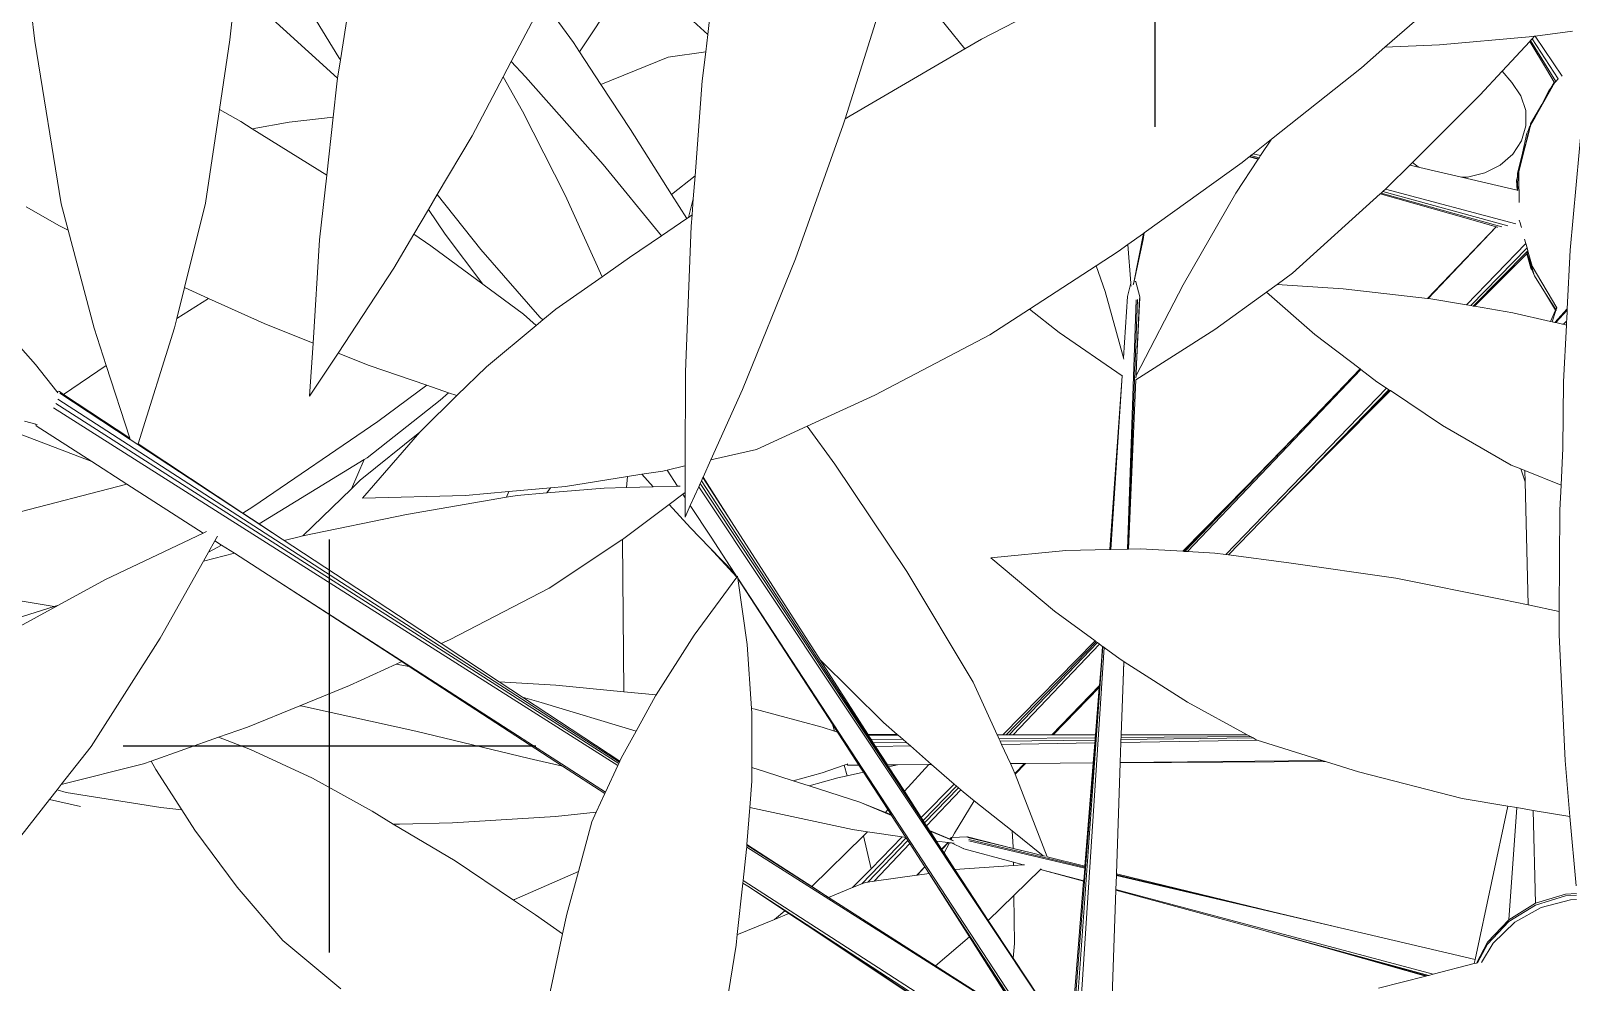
# Model space of a CAD drawing. Header units: millimetres. Extents: x 17 to 218440, y 21 to 53693.
# Drawn here: x 38788.9 to 38975.5, y 25171.5 to 25286.7 of the extents above; entities that cross this region are included whole.
import ezdxf

# ---------------------------------------------------------------- set-up
doc = ezdxf.new("R2010")
doc.units = ezdxf.units.MM
doc.header["$MEASUREMENT"] = 0
doc.layers.add('Edges', color=7, linetype='Continuous', lineweight=18)
doc.layers.add('tampak', color=7, linetype='Continuous')

# ---------------------------------------------------------------- blocks, each defined once
blk = doc.blocks.new('OUTDOOR')
at = {"layer": 'tampak', "transparency": 33554687}
h = blk.add_hatch(dxfattribs=at)
h.set_pattern_fill('CROSS', scale=400)
h.paths.add_polyline_path([(1833117.56, 62258.33), (1829017.56, 62258.33), (1829017.56, 55399.79), (1833117.56, 55399.79)])
blk = doc.blocks.new('BAMBOOPLAN')
at = {"layer": 'Edges'}
for p, q in [((1.2982, -0.0292), (1.3338, 0.197)), ((1.9338, 0.0151), (1.9533, 0.185)), ((2.4079, 0.0069), (2.6418, 0.1287)), ((3.1059, -0.0072), (3.239, 0.1086)), ((1.1168, 0.097), (1.1069, 0.0054)), ((1.7122, -0.0154), (1.776, 0.0814)), ((2.1716, -0.1312), (2.2425, 0.0947)), ((0.763, 0.0565), (0.7694, 0.0033)), ((1.1487, 0.0703), (1.2933, -0.0608)), ((1.5936, -0.032), (1.6489, 0.0728)), ((1.6489, 0.0728), (1.7013, 0.0012)), ((1.8835, 0.061), (1.9338, 0.0151)), ((2.3154, 0.0683), (2.3791, -0.0099)), ((1.2559, 0.0391), (1.2955, -0.0251)), ((0.7694, 0.0033), (0.8151, -0.2784)), ((1.1069, 0.0054), (1.0889, -0.1152)), ((1.7013, 0.0012), (1.7122, -0.0154)), ((1.9303, -0.0151), (1.9338, 0.0151)), ((2.3791, -0.0099), (2.4079, 0.0069)), ((3.2001, -0.003), (3.3556, 0.0107)), ((3.3566, 0.003), (3.3086, -0.0488)), ((3.3556, 0.0107), (3.365, 0.012)), ((3.358, 0.0045), (3.3566, 0.003)), ((3.3854, -0.0451), (3.3566, 0.003)), ((3.3607, 0.0074), (3.358, 0.0045)), ((3.4019, -0.0663), (3.358, 0.0045)), ((3.365, 0.012), (3.3607, 0.0074)), ((3.3607, 0.0074), (3.406, -0.0621)), ((3.365, 0.012), (3.3661, 0.0121)), ((3.3661, 0.0121), (3.4304, 0.0207)), ((3.3661, 0.0121), (3.4126, -0.057)), ((1.2955, -0.0251), (1.2982, -0.0292)), ((1.7122, -0.0154), (1.7491, -0.0717)), ((1.7491, -0.0717), (1.8653, -0.0244)), ((1.8653, -0.0244), (1.9303, -0.0151)), ((1.9245, -0.0655), (1.9303, -0.0151)), ((2.1804, -0.1259), (2.3791, -0.0099)), ((3.0652, -0.0426), (3.1059, -0.0072)), ((3.1059, -0.0072), (3.2001, -0.003)), ((1.2933, -0.0608), (1.2982, -0.0292)), ((1.5798, -0.0582), (1.5936, -0.032)), ((1.5936, -0.032), (1.6187, -0.0584)), ((2.9095, -0.1663), (3.0652, -0.0426)), ((3.3086, -0.0488), (3.27, -0.0903)), ((3.3086, -0.0488), (3.3255, -0.0681)), ((3.3987, -0.068), (3.3854, -0.0451)), ((3.3989, -0.0677), (3.3854, -0.0451)), ((1.2854, -0.1283), (1.2917, -0.0708)), ((1.2917, -0.0708), (1.2933, -0.0608)), ((1.5259, -0.1605), (1.5798, -0.0582)), ((1.5798, -0.0582), (1.6134, -0.1181)), ((1.6187, -0.0584), (1.7531, -0.21)), ((1.7491, -0.0717), (1.8002, -0.1497)), ((1.9119, -0.2298), (1.9245, -0.0655)), ((3.3413, -0.091), (3.3255, -0.0681)), ((3.3959, -0.0749), (3.3659, -0.128)), ((3.3931, -0.0779), (3.3772, -0.1061)), ((3.3931, -0.0779), (3.39, -0.0814)), ((3.3987, -0.068), (3.3931, -0.0779)), ((3.3939, -0.077), (3.3931, -0.0779)), ((3.3968, -0.0719), (3.3939, -0.077)), ((3.3959, -0.0749), (3.3939, -0.077)), ((3.3977, -0.0716), (3.3959, -0.0749)), ((3.3986, -0.0701), (3.3968, -0.0719)), ((3.3968, -0.0719), (3.3977, -0.0716)), ((3.3986, -0.0701), (3.3977, -0.0716)), ((3.3991, -0.0692), (3.3986, -0.0701)), ((3.3989, -0.0677), (3.3987, -0.068)), ((3.3991, -0.0687), (3.3987, -0.068)), ((3.3991, -0.0673), (3.3989, -0.0677)), ((3.3995, -0.0688), (3.3989, -0.0677)), ((3.3995, -0.0669), (3.3991, -0.0673)), ((3.3991, -0.0687), (3.3993, -0.069)), ((3.3993, -0.069), (3.3991, -0.0692)), ((3.3995, -0.0688), (3.3993, -0.069)), ((3.4019, -0.0663), (3.3995, -0.0688)), ((3.406, -0.0621), (3.4019, -0.0663)), ((3.4063, -0.0619), (3.406, -0.0621)), ((3.4126, -0.057), (3.4126, -0.057)), ((3.27, -0.0903), (3.1538, -0.2065)), ((3.3497, -0.1165), (3.3413, -0.091)), ((3.3772, -0.1061), (3.3581, -0.14)), ((3.3772, -0.1061), (3.3735, -0.1134)), ((3.39, -0.0814), (3.3772, -0.1061)), ((1.0889, -0.1152), (1.0648, -0.2769)), ((1.0889, -0.1152), (1.1257, -0.1359)), ((1.2854, -0.1283), (1.2093, -0.1368)), ((1.2744, -0.2285), (1.2854, -0.1283)), ((1.6134, -0.1181), (1.6872, -0.2633)), ((2.1683, -0.1416), (2.1716, -0.1312)), ((2.1716, -0.1312), (2.1804, -0.1259)), ((3.35, -0.1431), (3.3497, -0.1165)), ((3.3735, -0.1134), (3.3578, -0.1412)), ((3.3659, -0.128), (3.3581, -0.1418)), ((3.3735, -0.1134), (3.3659, -0.128)), ((3.4266, -0.3586), (3.4474, -0.1322)), ((1.1257, -0.1359), (1.1454, -0.1482)), ((1.2093, -0.1368), (1.1454, -0.1482)), ((1.1454, -0.1482), (1.2744, -0.2285)), ((1.8002, -0.1497), (1.8714, -0.262)), ((2.0855, -0.3733), (2.1683, -0.1416)), ((3.3423, -0.1692), (3.35, -0.1434)), ((3.3517, -0.1557), (3.3441, -0.1908)), ((3.3548, -0.1549), (3.348, -0.1813)), ((3.35, -0.1431), (3.35, -0.1434)), ((3.3538, -0.1567), (3.3507, -0.1689)), ((3.353, -0.1583), (3.3507, -0.1689)), ((3.3544, -0.1504), (3.3517, -0.1557)), ((3.3538, -0.1567), (3.353, -0.1583)), ((3.3565, -0.1463), (3.3538, -0.1567)), ((3.3548, -0.1549), (3.3538, -0.1567)), ((3.3559, -0.1447), (3.3544, -0.1504)), ((3.3565, -0.1463), (3.3544, -0.1504)), ((3.3575, -0.1444), (3.3548, -0.1549)), ((3.3578, -0.1412), (3.3559, -0.1447)), ((3.3559, -0.1447), (3.3571, -0.1439)), ((3.3571, -0.1439), (3.3565, -0.1463)), ((3.3575, -0.1444), (3.3565, -0.1463)), ((3.3578, -0.1412), (3.3571, -0.1439)), ((3.3571, -0.1439), (3.3577, -0.1436)), ((3.3577, -0.1436), (3.3575, -0.1444)), ((3.3581, -0.1418), (3.3577, -0.1436)), ((3.3581, -0.14), (3.3578, -0.1412)), ((1.4658, -0.2623), (1.5259, -0.1605)), ((2.8779, -0.1914), (2.9095, -0.1663)), ((2.9095, -0.1663), (2.8907, -0.1948)), ((3.3271, -0.1923), (3.3423, -0.1692)), ((3.348, -0.1813), (3.3374, -0.2225)), ((3.3507, -0.1689), (3.3383, -0.2173)), ((3.3507, -0.1689), (3.348, -0.1813)), ((1.7531, -0.21), (1.8539, -0.3334)), ((2.6893, -0.3284), (2.8586, -0.2067)), ((2.8865, -0.2011), (2.8479, -0.2597)), ((2.8586, -0.2067), (2.8711, -0.1968)), ((2.8711, -0.1968), (2.8719, -0.1961)), ((2.8865, -0.2011), (2.8711, -0.1968)), ((2.8719, -0.1961), (2.8738, -0.1946)), ((2.887, -0.2004), (2.8719, -0.1961)), ((2.8738, -0.1946), (2.8779, -0.1914)), ((2.8738, -0.1946), (2.8882, -0.1985)), ((2.8779, -0.1914), (2.8907, -0.1948)), ((2.887, -0.2004), (2.8865, -0.2011)), ((2.8882, -0.1985), (2.887, -0.2004)), ((2.8907, -0.1948), (2.8882, -0.1985)), ((3.1491, -0.2112), (3.1118, -0.2484)), ((3.1538, -0.2065), (3.1491, -0.2112)), ((3.1664, -0.2152), (3.1491, -0.2112)), ((3.1538, -0.2065), (3.1611, -0.2126)), ((3.1611, -0.2126), (3.1664, -0.2152)), ((3.2788, -0.2248), (3.3055, -0.2113)), ((3.3055, -0.2113), (3.3271, -0.1923)), ((3.3441, -0.1908), (3.3351, -0.2256)), ((3.3441, -0.1908), (3.3383, -0.2173)), ((1.2621, -0.3405), (1.2744, -0.2285)), ((1.8714, -0.262), (1.9119, -0.2298)), ((1.9088, -0.2695), (1.9119, -0.2298)), ((3.2383, -0.232), (3.1664, -0.2152)), ((3.2383, -0.232), (3.249, -0.2319)), ((3.3348, -0.2546), (3.2383, -0.232)), ((3.249, -0.2319), (3.2788, -0.2248)), ((3.3352, -0.2315), (3.3339, -0.2373)), ((3.3339, -0.2373), (3.3348, -0.2546)), ((3.3351, -0.2256), (3.3369, -0.2238)), ((3.3351, -0.2256), (3.3352, -0.2315)), ((3.3369, -0.2238), (3.3352, -0.2315)), ((3.3365, -0.2342), (3.3353, -0.24)), ((3.3374, -0.2245), (3.3364, -0.2283)), ((3.3364, -0.2283), (3.3375, -0.2272)), ((3.3364, -0.2283), (3.3365, -0.2342)), ((3.3375, -0.2297), (3.3365, -0.2342)), ((3.3374, -0.2213), (3.3369, -0.2238)), ((3.3383, -0.2173), (3.3374, -0.2207)), ((3.3383, -0.2173), (3.3374, -0.2213)), ((3.3374, -0.2207), (3.3374, -0.2213)), ((3.3374, -0.2213), (3.3374, -0.2225)), ((3.3374, -0.2213), (3.3374, -0.2213)), ((3.3374, -0.2225), (3.3374, -0.2226)), ((3.3374, -0.2226), (3.3374, -0.2245)), ((3.3374, -0.2245), (3.3375, -0.2272)), ((3.3375, -0.2272), (3.3375, -0.2297)), ((3.3375, -0.2297), (3.338, -0.2758)), ((1.4506, -0.2882), (1.4658, -0.2623)), ((1.4658, -0.2623), (1.541, -0.3575)), ((1.6872, -0.2633), (1.7511, -0.4044)), ((1.8714, -0.262), (1.8978, -0.3035)), ((2.8479, -0.2597), (2.7566, -0.4183)), ((3.0979, -0.261), (2.9461, -0.3985)), ((3.0994, -0.2597), (3.0979, -0.261)), ((3.2505, -0.3043), (3.0979, -0.261)), ((3.1024, -0.257), (3.0994, -0.2597)), ((3.3081, -0.318), (3.0994, -0.2597)), ((3.1071, -0.2527), (3.1024, -0.257)), ((3.1024, -0.257), (3.3188, -0.3161)), ((3.1118, -0.2484), (3.1071, -0.2527)), ((3.1071, -0.2527), (3.3327, -0.3129)), ((3.336, -0.2549), (3.3348, -0.2546)), ((3.3353, -0.24), (3.336, -0.2549)), ((0.754, -0.2835), (0.812, -0.3162)), ((0.8151, -0.2784), (0.827, -0.3238)), ((1.0648, -0.2769), (1.0282, -0.4233)), ((1.4253, -0.3309), (1.4506, -0.2882)), ((1.4506, -0.2882), (1.4795, -0.3306)), ((1.9088, -0.2695), (1.9006, -0.3016)), ((1.9067, -0.2975), (1.9088, -0.2695)), ((0.812, -0.3162), (0.827, -0.3238)), ((1.8539, -0.3334), (1.8978, -0.3035)), ((1.8952, -0.5688), (1.9052, -0.317)), ((1.8978, -0.3035), (1.9006, -0.3016)), ((1.9006, -0.3016), (1.9067, -0.2975)), ((1.9052, -0.317), (1.9067, -0.2975)), ((3.2986, -0.318), (3.1798, -0.4419)), ((3.2987, -0.318), (3.1808, -0.442)), ((3.2986, -0.318), (3.2505, -0.3043)), ((3.3005, -0.3184), (3.2505, -0.3043)), ((3.2987, -0.318), (3.2986, -0.318)), ((3.3013, -0.3186), (3.3005, -0.3184)), ((3.3081, -0.318), (3.3081, -0.318)), ((3.3188, -0.3161), (3.3189, -0.3161)), ((3.3385, -0.3066), (3.3397, -0.311)), ((3.3397, -0.311), (3.3415, -0.3174)), ((3.3421, -0.3193), (3.3415, -0.3174)), ((0.827, -0.3238), (0.8717, -0.4935)), ((1.2507, -0.5193), (1.2621, -0.3405)), ((1.3906, -0.3897), (1.4253, -0.3309)), ((1.4253, -0.3309), (1.4545, -0.351)), ((1.4795, -0.3306), (1.5444, -0.4172)), ((1.7987, -0.3711), (1.8539, -0.3334)), ((2.6609, -0.3488), (2.6878, -0.3295)), ((2.6878, -0.3295), (2.6705, -0.4171)), ((2.6873, -0.3397), (2.6718, -0.412)), ((2.6893, -0.3284), (2.6873, -0.3397)), ((2.6878, -0.3295), (2.6893, -0.3284)), ((3.3476, -0.3392), (3.3498, -0.3469)), ((1.4545, -0.351), (1.5444, -0.4172)), ((1.541, -0.3575), (1.6432, -0.4745)), ((1.7511, -0.4044), (1.7987, -0.3711)), ((2.6062, -0.3855), (2.644, -0.3609)), ((2.644, -0.3609), (2.6609, -0.3488)), ((2.6609, -0.3488), (2.6662, -0.4158)), ((3.2473, -0.4532), (3.3498, -0.3469)), ((3.2544, -0.4544), (3.3519, -0.3543)), ((3.3533, -0.3593), (3.2587, -0.4552)), ((3.3515, -0.3645), (3.2608, -0.4555)), ((3.3498, -0.3469), (3.3519, -0.3543)), ((3.3518, -0.3642), (3.3515, -0.3645)), ((3.3515, -0.3645), (3.3586, -0.3896)), ((3.352, -0.364), (3.3518, -0.3642)), ((3.3518, -0.3642), (3.3534, -0.3691)), ((3.3519, -0.3543), (3.3533, -0.3593)), ((3.3522, -0.3638), (3.352, -0.364)), ((3.352, -0.364), (3.3534, -0.3691)), ((3.354, -0.362), (3.3522, -0.3638)), ((3.3522, -0.3638), (3.3605, -0.3898)), ((3.3533, -0.3593), (3.354, -0.362)), ((3.3534, -0.3691), (3.3588, -0.3885)), ((3.354, -0.362), (3.3608, -0.3863)), ((3.4215, -0.4597), (3.4266, -0.3586)), ((1.2941, -0.5366), (1.3906, -0.3897)), ((1.9942, -0.5997), (2.0855, -0.3733)), ((2.4906, -0.4604), (2.6062, -0.3855)), ((2.6062, -0.3855), (2.6216, -0.4297)), ((2.9461, -0.3985), (2.9192, -0.4179)), ((3.3586, -0.3896), (3.3588, -0.3885)), ((3.3586, -0.3896), (3.3596, -0.3914)), ((3.3588, -0.3885), (3.3596, -0.3914)), ((3.3596, -0.3914), (3.3599, -0.3923)), ((3.3599, -0.3923), (3.3605, -0.3898)), ((3.3599, -0.3923), (3.3619, -0.3957)), ((3.3605, -0.3898), (3.3629, -0.3974)), ((3.3608, -0.3863), (3.4034, -0.458)), ((3.3619, -0.3957), (3.3634, -0.4003)), ((3.3619, -0.3957), (3.3629, -0.3974)), ((3.3629, -0.3974), (3.3643, -0.4017)), ((1.0282, -0.4233), (1.0148, -0.4769)), ((1.0282, -0.4233), (1.0699, -0.4422)), ((1.5444, -0.4172), (1.6149, -0.4693)), ((1.6709, -0.4607), (1.7511, -0.4044)), ((2.6602, -0.4384), (2.6662, -0.4158)), ((2.6662, -0.4158), (2.6663, -0.4179)), ((2.6665, -0.4194), (2.6666, -0.4206)), ((2.6718, -0.412), (2.6704, -0.4184)), ((2.6724, -0.4121), (2.6718, -0.412)), ((2.6734, -0.4124), (2.6724, -0.4121)), ((2.6741, -0.4127), (2.6734, -0.4124)), ((2.6747, -0.4131), (2.6741, -0.4127)), ((2.675, -0.4135), (2.6747, -0.4131)), ((2.6816, -0.4394), (2.675, -0.4135)), ((2.7566, -0.4183), (2.6751, -0.5756)), ((2.9192, -0.4179), (2.9007, -0.4313)), ((2.9192, -0.4179), (3.0339, -0.4251)), ((3.0339, -0.4251), (3.1798, -0.4419)), ((3.3634, -0.4003), (3.3643, -0.4017)), ((3.3643, -0.4017), (3.3647, -0.403)), ((3.3647, -0.403), (3.3841, -0.4332)), ((0.6638, -0.4365), (0.7704, -0.5562)), ((1.0148, -0.4769), (1.0699, -0.4422)), ((1.0699, -0.4422), (1.166, -0.4855)), ((2.6216, -0.4297), (2.6532, -0.5448)), ((2.6602, -0.4384), (2.6532, -0.5448)), ((2.6604, -0.8761), (2.6752, -0.4442)), ((2.6608, -0.4373), (2.6608, -0.4374)), ((2.6613, -0.8761), (2.6776, -0.4437)), ((2.6817, -0.4407), (2.676, -0.555)), ((2.681, -0.4419), (2.676, -0.555)), ((2.6817, -0.4407), (2.6816, -0.4394)), ((2.9007, -0.4313), (2.8114, -0.4957)), ((2.9007, -0.4313), (2.9845, -0.5042)), ((3.1798, -0.4419), (3.1808, -0.442)), ((3.1808, -0.442), (3.1822, -0.4421)), ((3.1822, -0.4421), (3.2473, -0.4532)), ((3.3841, -0.4332), (3.4014, -0.4624)), ((3.3841, -0.4332), (3.4019, -0.4609)), ((1.0148, -0.4769), (1.0108, -0.4927)), ((1.6149, -0.4693), (1.637, -0.4888)), ((1.637, -0.4888), (1.6485, -0.4793)), ((1.6432, -0.4745), (1.6485, -0.4793)), ((1.6485, -0.4793), (1.6709, -0.4607)), ((2.422, -0.5049), (2.4906, -0.4604)), ((2.4906, -0.4604), (2.5424, -0.5012)), ((3.2473, -0.4532), (3.2544, -0.4544)), ((3.2544, -0.4544), (3.2587, -0.4552)), ((3.2587, -0.4552), (3.2608, -0.4555)), ((3.2608, -0.4555), (3.3273, -0.4668)), ((3.3273, -0.4668), (3.3925, -0.4817)), ((3.3925, -0.4817), (3.4014, -0.4624)), ((3.4017, -0.463), (3.3954, -0.4824)), ((3.4215, -0.4597), (3.3999, -0.4834)), ((3.4014, -0.4624), (3.4019, -0.4612)), ((3.4014, -0.4624), (3.4017, -0.463)), ((3.4021, -0.462), (3.4017, -0.463)), ((3.4214, -0.4623), (3.4018, -0.4838)), ((3.4019, -0.4609), (3.4019, -0.4612)), ((3.4019, -0.4609), (3.402, -0.461)), ((3.4019, -0.4612), (3.402, -0.461)), ((3.4019, -0.4612), (3.4021, -0.462)), ((3.402, -0.461), (3.4034, -0.458)), ((3.402, -0.461), (3.4023, -0.4614)), ((3.4023, -0.4614), (3.4021, -0.462)), ((3.4034, -0.458), (3.4023, -0.4614)), ((3.4204, -0.4813), (3.4206, -0.4789)), ((3.4206, -0.4789), (3.4214, -0.4623)), ((3.4214, -0.4623), (3.4215, -0.4597)), ((0.8717, -0.4935), (0.8926, -0.5579)), ((1.0108, -0.4927), (0.9482, -0.6936)), ((1.166, -0.4855), (1.2507, -0.5193)), ((1.5511, -0.5602), (1.637, -0.4888)), ((2.2232, -0.6095), (2.422, -0.5049)), ((2.5424, -0.5012), (2.651, -0.5757)), ((2.8114, -0.4957), (2.6748, -0.583)), ((2.9845, -0.5042), (3.0628, -0.5639)), ((3.3925, -0.4817), (3.3954, -0.4824)), ((3.3954, -0.4824), (3.3999, -0.4834)), ((3.3999, -0.4834), (3.4018, -0.4838)), ((3.4018, -0.4838), (3.4132, -0.4864)), ((3.4132, -0.4864), (3.415, -0.4868)), ((3.4204, -0.4813), (3.415, -0.4868)), ((3.415, -0.4868), (3.4201, -0.488)), ((3.4151, -0.5866), (3.4201, -0.488)), ((3.4201, -0.488), (3.4204, -0.4813)), ((1.2449, -0.6114), (1.2507, -0.5193)), ((0.7704, -0.5562), (0.8074, -0.6033)), ((0.8191, -0.6081), (0.8926, -0.5579)), ((0.8926, -0.5579), (0.9337, -0.684)), ((1.2449, -0.6114), (1.2941, -0.5366)), ((1.2941, -0.5366), (1.3479, -0.5581)), ((1.3479, -0.5581), (1.4476, -0.5922)), ((2.6532, -0.5448), (2.6538, -0.5471)), ((2.676, -0.555), (2.6751, -0.5756)), ((1.4999, -0.6101), (1.5511, -0.5602)), ((1.8949, -0.7317), (1.8952, -0.5688)), ((2.651, -0.5757), (2.6296, -0.8768)), ((2.6511, -0.5758), (2.6314, -0.8768)), ((2.651, -0.5757), (2.6511, -0.5758)), ((2.6511, -0.5758), (2.652, -0.5764)), ((2.6748, -0.583), (2.6619, -0.8761)), ((2.6748, -0.583), (2.6745, -0.5831)), ((2.6751, -0.5756), (2.6749, -0.5794)), ((3.0641, -0.5648), (2.7643, -0.8801)), ((3.0628, -0.5639), (2.9682, -0.6626)), ((3.0628, -0.5639), (3.0641, -0.5648)), ((3.0641, -0.5648), (3.0922, -0.5862)), ((3.0922, -0.5862), (3.1085, -0.5971)), ((0.8099, -0.6026), (0.8074, -0.6033)), ((0.8074, -0.6033), (0.809, -0.6053)), ((0.8118, -0.6033), (0.8099, -0.6026)), ((0.8118, -0.6033), (0.8191, -0.6081)), ((0.8123, -0.6059), (0.9344, -0.6861)), ((0.8191, -0.6081), (0.9337, -0.684)), ((1.3627, -0.6549), (1.4476, -0.5922)), ((1.4395, -0.6693), (1.4999, -0.6101)), ((1.4476, -0.5922), (1.4852, -0.6051)), ((1.4705, -0.6183), (1.4852, -0.6051)), ((1.4852, -0.6051), (1.4999, -0.6101)), ((1.9393, -0.7215), (1.9942, -0.5997)), ((2.1062, -0.6631), (2.2232, -0.6095)), ((2.8307, -0.8852), (3.1085, -0.5971)), ((2.9095, -0.8092), (3.1129, -0.6)), ((3.1147, -0.6012), (3.0086, -0.7087)), ((3.1153, -0.6016), (3.0086, -0.7087)), ((3.1085, -0.5971), (3.1129, -0.6)), ((3.1129, -0.6), (3.1147, -0.6012)), ((3.1147, -0.6012), (3.1153, -0.6016)), ((3.1153, -0.6016), (3.2056, -0.6617)), ((3.414, -0.7011), (3.4151, -0.5866)), ((1.7784, -1.2505), (0.8013, -0.6315)), ((1.7801, -1.2468), (0.8057, -0.6237)), ((1.7811, -1.2448), (0.8091, -0.6165)), ((1.3447, -0.7176), (1.4705, -0.6183)), ((0.7514, -0.6544), (0.7712, -0.6595)), ((0.7717, -0.6624), (0.7712, -0.6595)), ((0.7712, -0.6595), (0.7733, -0.6601)), ((0.7717, -0.6624), (0.8679, -0.7243)), ((1.1464, -0.8026), (1.3627, -0.6549)), ((2.0182, -0.7033), (2.1062, -0.6631)), ((2.1062, -0.6631), (2.1539, -0.7288)), ((2.9682, -0.6626), (2.7599, -0.8799)), ((2.9682, -0.6626), (2.8653, -0.7689)), ((3.2056, -0.6617), (3.3246, -0.7303)), ((0.7361, -0.6742), (0.8679, -0.7243)), ((0.9337, -0.684), (0.9344, -0.6861)), ((0.9344, -0.6861), (0.9478, -0.6949)), ((1.3321, -0.7567), (1.4357, -0.6736)), ((1.3363, -0.7877), (1.4357, -0.6736)), ((1.4357, -0.6736), (1.4395, -0.6693)), ((0.9482, -0.6936), (0.9478, -0.6949)), ((0.9478, -0.6949), (1.2157, -0.8709)), ((0.9482, -0.6936), (1.1291, -0.8135)), ((1.3392, -0.7209), (1.3447, -0.7176)), ((1.9393, -0.7215), (2.0182, -0.7033)), ((3.0086, -0.7087), (2.9095, -0.8092)), ((3.4109, -0.7652), (3.414, -0.7011)), ((0.8679, -0.7243), (0.9286, -0.7633)), ((1.1577, -0.8324), (1.3392, -0.7209)), ((1.3171, -0.7714), (1.3392, -0.7209)), ((1.7949, -0.7504), (1.82, -0.7464)), ((1.82, -0.7464), (1.856, -0.7407)), ((1.82, -0.7464), (1.8397, -0.7681)), ((1.856, -0.7407), (1.8635, -0.739)), ((1.8635, -0.739), (1.8945, -0.7318)), ((1.8635, -0.739), (1.8818, -0.767)), ((1.8945, -0.7318), (1.8949, -0.7317)), ((1.8949, -0.7324), (1.8945, -0.7318)), ((1.8949, -0.7324), (1.8949, -0.7317)), ((1.8949, -0.7763), (1.8949, -0.7324)), ((1.9258, -0.7515), (1.9393, -0.7215)), ((2.1539, -0.7288), (2.2783, -0.9147)), ((3.3246, -0.7303), (3.3414, -0.7371)), ((3.3414, -0.7371), (3.3486, -0.7594)), ((3.3414, -0.7371), (3.3481, -0.7398)), ((3.3481, -0.7398), (3.3486, -0.7594)), ((3.3481, -0.7398), (3.4109, -0.7652)), ((0.7284, -0.8152), (0.9286, -0.7633)), ((0.9286, -0.7633), (1.0605, -0.8482)), ((1.2333, -0.8531), (1.3171, -0.7714)), ((1.3171, -0.7714), (1.3321, -0.7567)), ((1.5897, -0.7762), (1.6616, -0.7697)), ((1.6556, -0.7786), (1.6616, -0.7697)), ((1.6556, -0.7786), (1.7547, -0.7704)), ((1.6616, -0.7697), (1.6879, -0.7673)), ((1.6879, -0.7673), (1.7949, -0.7504)), ((1.7547, -0.7704), (1.7932, -0.7693)), ((1.7932, -0.7693), (1.7949, -0.7504)), ((1.7932, -0.7693), (1.8397, -0.7681)), ((1.8397, -0.7681), (1.8818, -0.767)), ((1.8818, -0.767), (1.8861, -0.7669)), ((1.9037, -0.8005), (1.9185, -0.7678)), ((1.9185, -0.7678), (1.9209, -0.7624)), ((2.5616, -1.7342), (1.9185, -0.7678)), ((1.9209, -0.7624), (1.923, -0.7579)), ((2.3857, -1.4673), (1.9209, -0.7624)), ((1.923, -0.7579), (1.9256, -0.7519)), ((2.3296, -1.3813), (1.923, -0.7579)), ((1.9256, -0.7519), (1.9258, -0.7515)), ((1.9256, -0.7519), (1.9749, -0.8287)), ((1.9258, -0.7515), (1.9749, -0.8287)), ((2.7564, -0.8797), (2.8653, -0.7689)), ((2.8653, -0.7689), (2.7579, -0.8798)), ((3.3486, -0.7594), (3.3538, -0.9725)), ((3.4087, -0.8086), (3.4109, -0.7652)), ((1.3363, -0.7877), (1.5146, -0.783)), ((1.4125, -0.8158), (1.5856, -0.7861)), ((1.5146, -0.783), (1.5897, -0.7762)), ((1.5856, -0.7861), (1.5897, -0.7762)), ((1.5856, -0.7861), (1.6041, -0.7829)), ((1.6041, -0.7829), (1.6556, -0.7786)), ((1.7863, -0.8591), (1.8672, -0.7985)), ((1.8672, -0.7985), (1.8908, -0.7808)), ((1.8672, -0.7985), (1.904, -0.8392)), ((1.8908, -0.7808), (1.8949, -0.7778)), ((1.8908, -0.7808), (1.8948, -0.7869)), ((1.8948, -0.7869), (1.8949, -0.7778)), ((1.8948, -0.8204), (1.8948, -0.7869)), ((1.8949, -0.7778), (1.8949, -0.7763)), ((1.1291, -0.8135), (1.1464, -0.8026)), ((1.1291, -0.8135), (1.1577, -0.8324)), ((1.2333, -0.8531), (1.4125, -0.8158)), ((1.8948, -0.8204), (1.9037, -0.8005)), ((1.9037, -0.8005), (1.9396, -0.8553)), ((2.835, -0.8858), (2.9095, -0.8092)), ((3.4076, -0.984), (3.4087, -0.8086)), ((0.8913, -0.9284), (1.0605, -0.8482)), ((1.0605, -0.8482), (1.0663, -0.8455)), ((1.1577, -0.8324), (1.2009, -0.8611)), ((1.2266, -0.8545), (1.2333, -0.8531)), ((1.904, -0.8392), (1.937, -0.8732)), ((1.9749, -0.8287), (2.1282, -1.0675)), ((1.0697, -0.8814), (1.0809, -0.8614)), ((1.0697, -0.8814), (1.0925, -0.8688)), ((1.0809, -0.8614), (1.0853, -0.8535)), ((1.0809, -0.8614), (1.0925, -0.8688)), ((1.0925, -0.8688), (1.1147, -0.8831)), ((1.2009, -0.8611), (1.2266, -0.8545)), ((1.2009, -0.8611), (1.2157, -0.8709)), ((1.2157, -0.8709), (1.4724, -1.0395)), ((1.6593, -0.9433), (1.7854, -0.8598)), ((1.7854, -0.8598), (1.7863, -0.8591)), ((1.7885, -1.1227), (1.7863, -0.8591)), ((1.937, -0.8732), (1.984, -0.9244)), ((1.937, -0.8732), (1.98, -0.9175)), ((1.9396, -0.8553), (1.98, -0.9175)), ((1.9396, -0.8553), (1.9845, -0.9238)), ((2.424, -0.8911), (2.5534, -0.8785)), ((2.5534, -0.8785), (2.6296, -0.8768)), ((2.6296, -0.8768), (2.6314, -0.8768)), ((2.6314, -0.8768), (2.6604, -0.8761)), ((2.6604, -0.8761), (2.6613, -0.8761)), ((2.6613, -0.8761), (2.6619, -0.8761)), ((2.6619, -0.8761), (2.6827, -0.8756)), ((2.6827, -0.8756), (2.7564, -0.8797)), ((2.7564, -0.8797), (2.7579, -0.8798)), ((2.7579, -0.8798), (2.7599, -0.8799)), ((0.9863, -1.0301), (1.0611, -0.8968)), ((1.0611, -0.8968), (1.0697, -0.8814)), ((1.0611, -0.8968), (1.1147, -0.8831)), ((1.1147, -0.8831), (1.1835, -0.9274)), ((2.424, -0.8911), (2.5342, -0.9833)), ((2.7599, -0.8799), (2.7643, -0.8801)), ((2.7643, -0.8801), (2.8115, -0.8827)), ((2.8115, -0.8827), (2.8307, -0.8852)), ((2.8307, -0.8852), (2.835, -0.8858)), ((2.835, -0.8858), (2.9395, -0.8996)), ((2.9395, -0.8996), (3.1249, -0.9264)), ((0.8103, -0.9727), (0.8913, -0.9284)), ((1.1835, -0.9274), (1.4043, -1.0707)), ((1.1835, -0.9274), (1.7571, -1.2965)), ((1.984, -0.9244), (1.9105, -1.0249)), ((1.98, -0.9175), (1.9843, -0.9241)), ((1.9843, -0.9241), (1.984, -0.9244)), ((1.9845, -0.9238), (1.9843, -0.9241)), ((1.9854, -0.9225), (1.9845, -0.9238)), ((1.9854, -0.9225), (1.9859, -0.926)), ((1.9859, -0.926), (2.4956, -1.7043)), ((1.9859, -0.926), (1.986, -0.9268)), ((1.986, -0.9268), (2.0022, -1.041)), ((1.986, -0.9268), (2.1498, -1.1791)), ((2.2783, -0.9147), (2.3933, -1.1064)), ((3.1249, -0.9264), (3.3089, -0.9629)), ((0.6629, -0.952), (0.8028, -0.9751)), ((1.487, -1.0327), (1.6593, -0.9433)), ((0.6961, -1.0351), (0.8103, -0.9727)), ((0.7045, -1.006), (0.8028, -0.9751)), ((0.8028, -0.9751), (0.8103, -0.9727)), ((2.5342, -0.9833), (2.6042, -1.0347)), ((3.3089, -0.9629), (3.3538, -0.9725)), ((3.3538, -0.9725), (3.4076, -0.984)), ((3.4073, -1.0242), (3.4076, -0.984)), ((0.8666, -1.2176), (0.9863, -1.0301)), ((1.4724, -1.0395), (1.487, -1.0327)), ((1.4724, -1.0395), (1.5729, -1.1055)), ((1.9105, -1.0249), (1.8446, -1.1282)), ((2.4444, -1.1973), (2.6042, -1.0347)), ((2.6064, -1.0363), (2.4505, -1.1973)), ((2.6084, -1.0378), (2.4555, -1.1973)), ((2.6042, -1.0347), (2.6064, -1.0363)), ((2.6064, -1.0363), (2.6084, -1.0378)), ((2.6084, -1.0378), (2.6119, -1.0404)), ((3.4176, -1.2416), (3.4073, -1.0242)), ((2.0022, -1.041), (2.0099, -1.152)), ((2.6119, -1.0404), (2.4627, -1.1973)), ((2.6177, -1.0446), (2.5664, -1.7653)), ((2.6202, -1.0464), (2.5722, -1.7783)), ((2.6119, -1.0404), (2.6172, -1.0442)), ((2.6147, -1.0779), (2.6172, -1.0442)), ((2.6172, -1.0442), (2.6177, -1.0446)), ((2.6177, -1.0446), (2.6202, -1.0464)), ((2.6202, -1.0464), (2.6477, -1.0666)), ((1.314, -1.1122), (1.3945, -1.0752)), ((1.3945, -1.0752), (1.4043, -1.0707)), ((1.3945, -1.0752), (1.4172, -1.0791)), ((1.4043, -1.0707), (1.4172, -1.0791)), ((1.4172, -1.0791), (1.6828, -1.2516)), ((2.1282, -1.0675), (2.2381, -1.1759)), ((2.1282, -1.0675), (2.2109, -1.1964)), ((2.5625, -1.7551), (2.6147, -1.0779)), ((2.6119, -1.1121), (2.6147, -1.0779)), ((2.6477, -1.0666), (2.6538, -1.0705)), ((2.6526, -1.104), (2.6538, -1.0705)), ((2.6526, -1.104), (2.6538, -1.0722)), ((2.6538, -1.0705), (2.6539, -1.0706)), ((2.6538, -1.0722), (2.6539, -1.0706)), ((2.6538, -1.0722), (2.6548, -1.0712)), ((2.6539, -1.0706), (2.6548, -1.0712)), ((2.6548, -1.0712), (2.7642, -1.1409)), ((1.228, -1.147), (1.314, -1.1122)), ((1.5729, -1.1055), (1.671, -1.1111)), ((1.5729, -1.1055), (1.6135, -1.1321)), ((1.671, -1.1111), (1.7885, -1.1227)), ((2.3933, -1.1064), (2.4349, -1.1972)), ((2.5295, -1.1976), (2.6119, -1.1121)), ((2.5319, -1.1976), (2.6116, -1.1156)), ((2.605, -1.1976), (2.6116, -1.1156)), ((2.6116, -1.1156), (2.6119, -1.1121)), ((2.6494, -1.1975), (2.6526, -1.104)), ((1.6135, -1.1321), (1.6456, -1.1414)), ((1.6135, -1.1321), (1.782, -1.2428)), ((1.6456, -1.1414), (1.8099, -1.1911)), ((1.7885, -1.1227), (1.8446, -1.1282)), ((1.8434, -1.1301), (1.8099, -1.1911)), ((1.8446, -1.1282), (1.8434, -1.1301)), ((2.7642, -1.1409), (2.8677, -1.1974)), ((1.1372, -1.1838), (1.228, -1.147)), ((1.228, -1.147), (1.2323, -1.148)), ((1.2323, -1.148), (1.4288, -1.1909)), ((2.0099, -1.152), (2.0158, -1.1529)), ((2.0099, -1.152), (2.0104, -1.1594)), ((2.0104, -1.1594), (2.0101, -1.2539)), ((2.0158, -1.1529), (2.1319, -1.1839)), ((1.0869, -1.2016), (1.1372, -1.1838)), ((1.4288, -1.1909), (1.6249, -1.2383)), ((1.8099, -1.1911), (1.7842, -1.238)), ((2.1319, -1.1839), (2.1531, -1.191)), ((2.1531, -1.191), (2.1498, -1.1791)), ((2.1498, -1.1791), (2.1587, -1.1928)), ((2.1531, -1.191), (2.1587, -1.1928)), ((2.1587, -1.1928), (2.1684, -1.2078)), ((2.2109, -1.1964), (2.2619, -1.1966)), ((2.2109, -1.1964), (2.2118, -1.1978)), ((2.2118, -1.1978), (2.2632, -1.1978)), ((2.2118, -1.1978), (2.2167, -1.2055)), ((2.2381, -1.1759), (2.2619, -1.1966)), ((2.2619, -1.1966), (2.2632, -1.1978)), ((2.2632, -1.1978), (2.2715, -1.205)), ((2.4349, -1.1972), (2.4444, -1.1973)), ((2.4349, -1.1972), (2.4351, -1.1977)), ((2.4351, -1.1977), (2.5295, -1.1976)), ((2.4351, -1.1977), (2.4378, -1.2037)), ((2.4444, -1.1973), (2.4505, -1.1973)), ((2.4505, -1.1973), (2.4555, -1.1973)), ((2.4555, -1.1973), (2.4627, -1.1973)), ((2.4627, -1.1973), (2.5295, -1.1976)), ((2.5295, -1.1976), (2.5319, -1.1976)), ((2.5319, -1.1976), (2.5406, -1.1976)), ((2.5406, -1.1976), (2.605, -1.1976)), ((2.6046, -1.2024), (2.605, -1.1976)), ((2.6493, -1.2021), (2.6494, -1.1975)), ((2.6494, -1.1975), (2.8677, -1.1974)), ((2.8677, -1.1974), (2.8731, -1.2003)), ((0.8149, -1.2835), (0.8666, -1.2176)), ((0.9705, -1.2427), (1.0869, -1.2016)), ((1.0869, -1.2016), (1.1426, -1.2226)), ((1.1426, -1.2226), (1.2498, -1.2723)), ((2.1684, -1.2078), (2.1956, -1.2497)), ((2.2715, -1.205), (2.2167, -1.2055)), ((2.2167, -1.2055), (2.2204, -1.2111)), ((2.2777, -1.2104), (2.2204, -1.2111)), ((2.2204, -1.2111), (2.2245, -1.2176)), ((2.2848, -1.2166), (2.2245, -1.2176)), ((2.2245, -1.2176), (2.2448, -1.2492)), ((2.2715, -1.205), (2.2777, -1.2104)), ((2.2777, -1.2104), (2.2848, -1.2166)), ((2.2848, -1.2166), (2.3213, -1.2485)), ((2.6046, -1.2024), (2.4378, -1.2037)), ((2.4378, -1.2037), (2.44, -1.2083)), ((2.6043, -1.2063), (2.44, -1.2083)), ((2.44, -1.2083), (2.4425, -1.2139)), ((2.6039, -1.2112), (2.4425, -1.2139)), ((2.4425, -1.2139), (2.4577, -1.2471)), ((2.6011, -1.2457), (2.6039, -1.2112)), ((2.6039, -1.2112), (2.6043, -1.2063)), ((2.6043, -1.2063), (2.6046, -1.2024)), ((2.6478, -1.2452), (2.649, -1.2104)), ((2.649, -1.2104), (2.6491, -1.2057)), ((2.8848, -1.2064), (2.649, -1.2104)), ((2.6491, -1.2057), (2.6493, -1.2021)), ((2.8776, -1.2028), (2.6491, -1.2057)), ((2.8731, -1.2003), (2.6493, -1.2021)), ((2.8731, -1.2003), (2.8776, -1.2028)), ((2.8776, -1.2028), (2.8833, -1.2059)), ((2.8833, -1.2059), (2.8848, -1.2064)), ((2.8848, -1.2064), (2.9975, -1.2418)), ((0.8149, -1.2835), (0.9572, -1.2474)), ((0.9572, -1.2474), (0.9705, -1.2427)), ((0.9705, -1.2427), (0.9786, -1.2572)), ((1.6249, -1.2383), (1.6828, -1.2516)), ((1.6828, -1.2516), (1.7559, -1.299)), ((1.7784, -1.2505), (1.7571, -1.2965)), ((1.7801, -1.2468), (1.7784, -1.2505)), ((1.7811, -1.2448), (1.7801, -1.2468)), ((1.782, -1.2428), (1.7811, -1.2448)), ((1.7842, -1.238), (1.782, -1.2428)), ((2.1322, -1.2629), (2.1698, -1.2501)), ((2.1698, -1.2501), (2.175, -1.2483)), ((2.175, -1.2684), (2.1698, -1.2501)), ((2.175, -1.2483), (2.1765, -1.2478)), ((2.1765, -1.2499), (2.175, -1.2483)), ((2.1765, -1.2499), (2.1956, -1.2497)), ((2.1956, -1.2497), (2.2036, -1.2621)), ((2.2448, -1.2492), (2.2623, -1.2491)), ((2.2448, -1.2492), (2.2469, -1.2525)), ((2.2469, -1.2525), (2.2623, -1.2491)), ((2.2469, -1.2525), (2.2743, -1.2951)), ((2.2623, -1.2491), (2.3164, -1.2485)), ((2.2743, -1.2951), (2.3164, -1.2485)), ((2.3164, -1.2485), (2.3213, -1.2485)), ((2.3213, -1.2485), (2.3605, -1.2827)), ((2.4577, -1.2471), (2.4819, -1.2469)), ((2.4577, -1.2471), (2.4624, -1.2575)), ((2.4651, -1.2643), (2.4819, -1.2469)), ((2.4657, -1.2657), (2.484, -1.2469)), ((2.4819, -1.2469), (2.484, -1.2469)), ((2.484, -1.2469), (2.5438, -1.2463)), ((2.5438, -1.2463), (2.6011, -1.2457)), ((2.5438, -1.2463), (2.6011, -1.2459)), ((2.5867, -1.4244), (2.6011, -1.2459)), ((2.6011, -1.2459), (2.6011, -1.2457)), ((2.6412, -1.4377), (2.6478, -1.2457)), ((2.6478, -1.2452), (2.9975, -1.2418)), ((2.6478, -1.2457), (3.0033, -1.2436)), ((2.6478, -1.2457), (2.6478, -1.2452)), ((2.9975, -1.2418), (3.0033, -1.2436)), ((3.0033, -1.2436), (3.0603, -1.2615)), ((3.4262, -1.3388), (3.4176, -1.2416)), ((0.9786, -1.2572), (1.0235, -1.327)), ((1.2498, -1.2723), (1.3529, -1.3296)), ((2.01, -1.2776), (2.0065, -1.3231)), ((2.0101, -1.2539), (2.01, -1.2776)), ((2.0101, -1.2539), (2.0341, -1.2615)), ((2.0341, -1.2615), (2.0815, -1.2768)), ((2.0815, -1.2768), (2.1322, -1.2629)), ((2.0815, -1.2768), (2.1097, -1.2859)), ((2.1097, -1.2859), (2.159, -1.272)), ((2.159, -1.272), (2.175, -1.2684)), ((2.175, -1.2684), (2.2036, -1.2621)), ((2.2036, -1.2621), (2.2456, -1.3267)), ((2.4624, -1.2575), (2.4651, -1.2643)), ((2.4651, -1.2643), (2.4657, -1.2657)), ((2.4657, -1.2657), (2.5215, -1.4085)), ((3.0603, -1.2615), (3.2396, -1.3076)), ((0.7949, -1.309), (0.8078, -1.2925)), ((0.8078, -1.2925), (0.8149, -1.2835)), ((0.8078, -1.2925), (0.8233, -1.2974)), ((0.8233, -1.2974), (0.9873, -1.323)), ((1.7559, -1.299), (1.741, -1.3313)), ((1.7571, -1.2965), (1.7559, -1.299)), ((2.1097, -1.2859), (2.197, -1.3141)), ((2.2743, -1.2951), (2.3035, -1.3407)), ((2.3035, -1.3407), (2.3605, -1.2827)), ((2.3644, -1.2861), (2.3067, -1.3457)), ((2.3676, -1.2889), (2.3093, -1.3497)), ((2.372, -1.2927), (2.3127, -1.3551)), ((2.3605, -1.2827), (2.3644, -1.2861)), ((2.3644, -1.2861), (2.3676, -1.2889)), ((2.3676, -1.2889), (2.372, -1.2927)), ((2.372, -1.2927), (2.376, -1.2962)), ((2.376, -1.2962), (2.395, -1.3114)), ((0.6904, -1.4422), (0.7949, -1.309)), ((0.8482, -1.3213), (0.7949, -1.309)), ((0.9873, -1.323), (1.0235, -1.327)), ((1.0235, -1.327), (1.0462, -1.3621)), ((1.3529, -1.3296), (1.3897, -1.3517)), ((1.6703, -1.3386), (1.741, -1.3313)), ((1.741, -1.3313), (1.7332, -1.3482)), ((2.0065, -1.3231), (2.0017, -1.387)), ((2.1844, -1.3613), (2.0065, -1.3231)), ((2.197, -1.3141), (2.2521, -1.3368)), ((2.197, -1.3141), (2.2413, -1.3316)), ((2.2413, -1.3316), (2.2456, -1.3267)), ((2.2413, -1.3316), (2.2513, -1.3355)), ((2.2456, -1.3267), (2.2513, -1.3355)), ((2.3611, -1.3673), (2.395, -1.3114)), ((2.395, -1.3114), (2.4605, -1.3637)), ((3.2396, -1.3076), (3.3187, -1.3208)), ((3.2621, -1.5861), (3.3187, -1.3208)), ((3.3187, -1.3208), (3.334, -1.3234)), ((3.334, -1.3234), (3.3204, -1.5174)), ((3.334, -1.3234), (3.3625, -1.3282)), ((3.3625, -1.3282), (3.3664, -1.489)), ((3.3625, -1.3282), (3.4262, -1.3388)), ((1.3897, -1.3517), (1.4005, -1.3518)), ((1.3897, -1.3517), (1.4965, -1.4156)), ((1.4005, -1.3518), (1.492, -1.3498)), ((1.492, -1.3498), (1.6703, -1.3386)), ((1.7332, -1.3482), (1.71, -1.4338)), ((2.2513, -1.3355), (2.2521, -1.3368)), ((2.2521, -1.3368), (2.277, -1.3751)), ((2.3035, -1.3407), (2.3067, -1.3457)), ((2.3067, -1.3457), (2.3093, -1.3497)), ((2.3093, -1.3497), (2.3127, -1.3551)), ((2.3127, -1.3551), (2.3178, -1.3629)), ((3.4369, -1.4585), (3.4262, -1.3388)), ((1.0462, -1.3621), (1.1195, -1.4609)), ((2.1143, -1.4601), (2.2033, -1.3724)), ((2.1844, -1.3613), (2.2106, -1.3652)), ((2.2775, -1.3759), (2.2007, -1.4552)), ((2.2033, -1.3724), (2.2106, -1.3652)), ((2.2166, -1.4291), (2.2033, -1.3724)), ((2.2106, -1.3652), (2.2706, -1.3741)), ((2.2802, -1.3801), (2.2112, -1.4521)), ((2.2166, -1.4291), (2.2706, -1.3741)), ((2.2838, -1.3855), (2.2219, -1.4506)), ((2.2706, -1.3741), (2.277, -1.3751)), ((2.277, -1.3751), (2.2775, -1.3759)), ((2.2775, -1.3759), (2.2802, -1.3801)), ((2.2802, -1.3801), (2.2838, -1.3855)), ((2.2838, -1.3855), (2.2971, -1.4061)), ((2.3178, -1.3629), (2.3533, -1.3782)), ((2.3178, -1.3629), (2.3186, -1.3643)), ((2.3186, -1.3643), (2.358, -1.3805)), ((2.3186, -1.3643), (2.3296, -1.3813)), ((2.3296, -1.3813), (2.3305, -1.3827)), ((2.3296, -1.3813), (2.3499, -1.3837)), ((2.3387, -1.3953), (2.3305, -1.3827)), ((2.3387, -1.3953), (2.3499, -1.3837)), ((2.3391, -1.3959), (2.3508, -1.3838)), ((2.3428, -1.4016), (2.3522, -1.384)), ((2.3499, -1.3837), (2.3508, -1.3838)), ((2.3508, -1.3838), (2.3522, -1.384)), ((2.3522, -1.384), (2.3558, -1.3844)), ((2.3535, -1.3776), (2.3533, -1.3782)), ((2.3533, -1.3782), (2.3547, -1.3788)), ((2.3539, -1.3767), (2.3535, -1.3776)), ((2.3544, -1.376), (2.3539, -1.3767)), ((2.3549, -1.3755), (2.3544, -1.376)), ((2.3547, -1.3788), (2.3553, -1.3782)), ((2.3547, -1.3788), (2.3549, -1.3789)), ((2.3553, -1.3753), (2.3549, -1.3755)), ((2.3549, -1.3789), (2.3553, -1.3782)), ((2.3549, -1.3789), (2.3592, -1.3808)), ((2.3568, -1.3752), (2.3553, -1.3753)), ((2.3553, -1.3782), (2.3562, -1.3764)), ((2.3769, -1.3947), (2.3558, -1.3844)), ((2.3558, -1.3844), (2.3579, -1.3847)), ((2.3568, -1.3752), (2.3611, -1.3673)), ((2.3821, -1.3739), (2.3568, -1.3752)), ((2.3568, -1.3753), (2.3568, -1.3752)), ((2.3594, -1.3848), (2.3606, -1.385)), ((2.3833, -1.3741), (2.3821, -1.3739)), ((2.3833, -1.3741), (2.4625, -1.3939)), ((2.3843, -1.375), (2.4944, -1.4018)), ((2.5865, -1.4264), (2.3855, -1.3786)), ((2.5864, -1.428), (2.3855, -1.3811)), ((2.4625, -1.3919), (2.4605, -1.3637)), ((2.4605, -1.3637), (2.5143, -1.4067)), ((2.0011, -1.3952), (1.9951, -1.4497)), ((2.0013, -1.3916), (2.0011, -1.3952)), ((2.0016, -1.3884), (2.0013, -1.3916)), ((2.5606, -1.7459), (2.0013, -1.3916)), ((2.0017, -1.3874), (2.0016, -1.3884)), ((2.1584, -1.4887), (2.0016, -1.3884)), ((2.0017, -1.387), (2.0342, -1.4084)), ((2.0017, -1.387), (2.0017, -1.3874)), ((2.0342, -1.4084), (2.0017, -1.3874)), ((2.1143, -1.4601), (2.0342, -1.4084)), ((2.2971, -1.4061), (2.4871, -1.6989)), ((2.3096, -1.4256), (2.2971, -1.4061)), ((2.3391, -1.3959), (2.3387, -1.3953)), ((2.3428, -1.4016), (2.3391, -1.3959)), ((2.3618, -1.4307), (2.3428, -1.4016)), ((2.3759, -1.3938), (2.3761, -1.3939)), ((2.3769, -1.3947), (2.4628, -1.4177)), ((2.4625, -1.3939), (2.4625, -1.3919)), ((2.4625, -1.3939), (2.4944, -1.4018)), ((2.4944, -1.4018), (2.5143, -1.4067)), ((2.5143, -1.4067), (2.5181, -1.4076)), ((2.5215, -1.4085), (2.5867, -1.4244)), ((2.5215, -1.4085), (2.5216, -1.4087)), ((1.4965, -1.4156), (1.5976, -1.4833)), ((1.5996, -1.4823), (1.71, -1.4338)), ((1.71, -1.4338), (1.69, -1.5077)), ((2.1845, -1.4618), (2.2166, -1.4291)), ((2.2956, -1.4401), (2.3096, -1.4256)), ((2.2962, -1.44), (2.3098, -1.426)), ((2.2962, -1.44), (2.3169, -1.4371)), ((2.3098, -1.426), (2.3096, -1.4256)), ((2.3169, -1.4371), (2.3098, -1.426)), ((2.3485, -1.4866), (2.3169, -1.4371)), ((2.3618, -1.4307), (2.4629, -1.4235)), ((2.3857, -1.4673), (2.3618, -1.4307)), ((2.4629, -1.4235), (2.4628, -1.4177)), ((2.4628, -1.4177), (2.48, -1.4222)), ((2.4629, -1.4235), (2.48, -1.4222)), ((2.4636, -1.4755), (2.5098, -1.4304)), ((2.48, -1.4222), (2.4823, -1.4221)), ((2.5098, -1.4304), (2.5099, -1.4302)), ((2.5098, -1.4304), (2.5845, -1.4508)), ((2.5099, -1.4302), (2.5107, -1.4295)), ((2.5099, -1.4302), (2.5846, -1.4502)), ((2.5846, -1.4502), (2.5864, -1.428)), ((2.5864, -1.428), (2.5865, -1.4264)), ((2.5865, -1.4264), (2.5867, -1.4244)), ((2.6411, -1.4394), (2.6412, -1.4377)), ((2.912, -1.5038), (2.6411, -1.4394)), ((2.6411, -1.4408), (2.6411, -1.4394)), ((2.6412, -1.4377), (2.912, -1.5038)), ((1.1195, -1.4609), (1.1983, -1.5533)), ((1.9946, -1.454), (1.9849, -1.5432)), ((1.9951, -1.4497), (1.9946, -1.454)), ((1.9946, -1.454), (2.0031, -1.4595)), ((1.9951, -1.4497), (2.5646, -1.8161)), ((2.0031, -1.4595), (2.5598, -1.821)), ((2.0675, -1.502), (2.0031, -1.4595)), ((2.143, -1.4787), (2.1143, -1.4601)), ((2.143, -1.4787), (2.1845, -1.4618)), ((2.1845, -1.4618), (2.2007, -1.4552)), ((2.2007, -1.4552), (2.2068, -1.4527)), ((2.2068, -1.4527), (2.2112, -1.4521)), ((2.2112, -1.4521), (2.2219, -1.4506)), ((2.2219, -1.4506), (2.2956, -1.4401)), ((2.2956, -1.4401), (2.2962, -1.44)), ((2.5647, -1.696), (2.5845, -1.4508)), ((2.5845, -1.4508), (2.5846, -1.4502)), ((2.631, -1.7357), (2.6402, -1.466)), ((2.6402, -1.4651), (2.6411, -1.4408)), ((2.6402, -1.4651), (3.1894, -1.6118)), ((2.6402, -1.466), (2.6402, -1.4651)), ((2.6402, -1.466), (2.8922, -1.5348)), ((3.0284, -1.5314), (2.6411, -1.4408)), ((1.5976, -1.4833), (1.5996, -1.4823)), ((1.5976, -1.4833), (1.6357, -1.5088)), ((2.1584, -1.4887), (2.143, -1.4787)), ((2.3282, -1.5973), (2.1584, -1.4887)), ((2.482, -1.6956), (2.3485, -1.4866)), ((2.3868, -1.5471), (2.3485, -1.4866)), ((2.4195, -1.5186), (2.3857, -1.4673)), ((2.4195, -1.5186), (2.4636, -1.4755)), ((2.4647, -1.5587), (2.4636, -1.4755)), ((3.3664, -1.489), (3.3204, -1.5174)), ((3.3664, -1.492), (3.3204, -1.5205)), ((3.4185, -1.4729), (3.3664, -1.489)), ((3.4185, -1.476), (3.3664, -1.492)), ((3.427, -1.4827), (3.3761, -1.4962)), ((3.4372, -1.4721), (3.4185, -1.4729)), ((3.4373, -1.4751), (3.4185, -1.476)), ((3.4374, -1.4826), (3.427, -1.4827)), ((1.6357, -1.5088), (1.6827, -1.5418)), ((1.69, -1.5077), (1.6827, -1.5418)), ((1.9869, -1.5422), (2.0492, -1.5168)), ((2.0492, -1.5168), (2.0675, -1.502)), ((2.0492, -1.5168), (2.0744, -1.5066)), ((2.0744, -1.5066), (2.0675, -1.502)), ((2.121, -1.5373), (2.0744, -1.5066)), ((2.4626, -1.584), (2.4195, -1.5186)), ((3.0284, -1.5314), (2.912, -1.5038)), ((3.3204, -1.5174), (3.2836, -1.5564)), ((3.3761, -1.4962), (3.3305, -1.5218)), ((1.6827, -1.5418), (1.6552, -1.6692)), ((1.9849, -1.5432), (1.9829, -1.5617)), ((1.9849, -1.5432), (1.9869, -1.5422)), ((2.5558, -1.8241), (2.121, -1.5373)), ((2.2757, -1.6404), (2.121, -1.5373)), ((2.8922, -1.5348), (3.1817, -1.6138)), ((2.9954, -1.5636), (2.8922, -1.5348)), ((3.2621, -1.5861), (3.0284, -1.5314)), ((3.3204, -1.5205), (3.2836, -1.5594)), ((3.3305, -1.5218), (3.2935, -1.5577)), ((1.1983, -1.5533), (1.2989, -1.6372)), ((1.9829, -1.5617), (1.9564, -1.727)), ((2.3282, -1.5973), (2.3868, -1.5471)), ((2.4565, -1.6574), (2.3868, -1.5471)), ((2.4626, -1.584), (2.4647, -1.5587)), ((3.1769, -1.615), (2.9954, -1.5636)), ((3.1782, -1.6147), (2.9954, -1.5636)), ((3.2836, -1.5564), (3.2642, -1.5925)), ((3.2836, -1.5594), (3.266, -1.5921)), ((3.2935, -1.5577), (3.2733, -1.5917)), ((2.4547, -1.6781), (2.3282, -1.5973)), ((2.5616, -1.7341), (2.4626, -1.584)), ((3.2606, -1.5934), (3.1894, -1.6118)), ((3.2606, -1.5934), (3.2621, -1.5861)), ((3.2642, -1.5925), (3.2606, -1.5934)), ((3.2659, -1.5921), (3.2642, -1.5925)), ((3.2659, -1.5921), (3.2659, -1.5921)), ((3.1769, -1.615), (3.0948, -1.6361)), ((3.1782, -1.6147), (3.1769, -1.615)), ((3.1817, -1.6138), (3.1782, -1.6147)), ((3.1894, -1.6118), (3.1817, -1.6138))]:
    blk.add_line(p, q, dxfattribs=at)

msp = doc.modelspace()

# ---------------------------------------------------------------- block references
at = {"xscale": 69.97983938875464, "yscale": 69.97983938875464, "zscale": 69.97983938875464}
msp.add_blockref('BAMBOOPLAN', (38735.58, 25285.23), dxfattribs=at)
msp.add_blockref('OUTDOOR', (-1792009.85, -36960.8))

doc.saveas('drawing.dxf')
